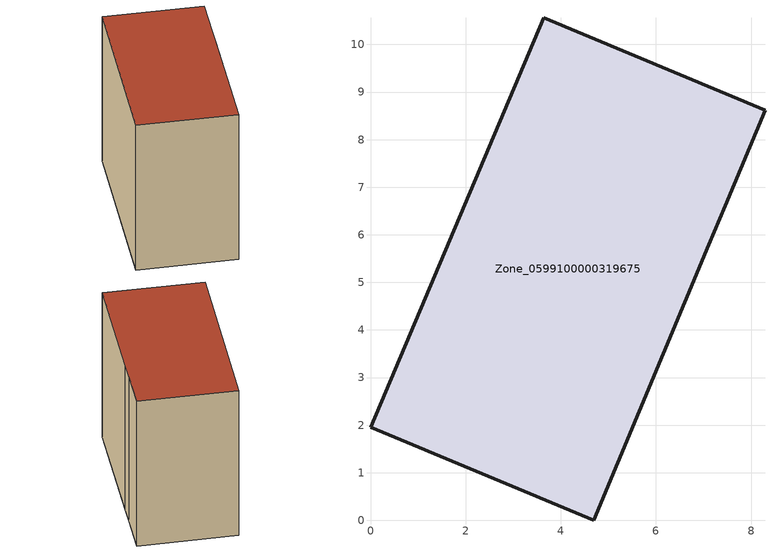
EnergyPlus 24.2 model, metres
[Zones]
Zone_0599100000319675
 floor ground (C_G): 7.11,5.79 4.69,0 0,1.96 3.64,10.56 8.29,8.62 7.45,6.62 z0
 wall outside (C_F): 4.69,0 7.11,5.79 7.45,6.62 8.29,8.62 3.64,10.56 0,1.96 4.69,0 z0:8.58
 roof outside (C_R): 7.11,5.79 7.45,6.62 8.29,8.62 3.64,10.56 0,1.96 4.69,0 z8.58
[BUILDING]
Pand.0599100000319675: North Axis=0; Terrain=City; Loads Convergence Tolerance Value=0.04; Temperature Convergence Tolerance Value=0.4; Solar Distribution=FullExterior; Maximum Number of Warmup Days=25; Minimum Number of Warmup Days=1
[Site:Location]
Rotterdam.The.Hague.AP_ZH_NLD Design_Conditions: Latitude=51.96; Longitude=4.45; Time Zone=1; Elevation=-4.5
[SITE:GROUNDTEMPERATURE:BUILDINGSURFACE]
18, 18, 18, 18, 18, 18, 18, 18, 18, 18, 18, 18
[MATERIAL] Thermal Absorptance=0.9; Solar Absorptance=0.7; Visible Absorptance=0.7
Name | Roughness | Thickness | Conductivity | Density | Specific Heat
G.TC.1975-1991 | MediumSmooth | 0.15 | 0.288461 | 540 | 1210
F.TC.1975-1991 | Rough | 0.3 | 0.230769 | 1920 | 840
R.TC.1975-1991 | MediumRough | 0.2 | 0.153846 | 1500 | 1000
[CONSTRUCTION]
C_G: G.TC.1975-1991
C_F: F.TC.1975-1991
C_R: R.TC.1975-1991
[ZONE]
Zone_0599100000319675: Type=1; Multiplier=1; Ceiling Height=Autocalculate; Volume=Autocalculate; Floor Area=autocalculate; Part of Total Floor Area=Yes
[ZONEINFILTRATION:DESIGNFLOWRATE]
Infil_Zone_0599100000319675: Zone or ZoneList or Space or SpaceList=Zone_0599100000319675; Schedule=AlwaysOn; Design Flow Rate Calculation Method=Flow/Area; Flow Rate per Floor Area=0.003; Constant Term Coefficient=1; Temperature Term Coefficient=0; Velocity Term Coefficient=0; Velocity Squared Term Coefficient=0
[HVACTEMPLATE:ZONE:IDEALLOADSAIRSYSTEM]
Zone_0599100000319675: Maximum Heating Supply Air Temperature=50; Minimum Cooling Supply Air Temperature=13; Maximum Heating Supply Air Humidity Ratio=0.0156; Minimum Cooling Supply Air Humidity Ratio=0.0077; Heating Limit=NoLimit; Cooling Limit=NoLimit; Dehumidification Control Type=ConstantSensibleHeatRatio; Cooling Sensible Heat Ratio=0.7; Dehumidification Setpoint=60; Humidification Control Type=None; Humidification Setpoint=30; Outdoor Air Method=None; Outdoor Air Flow Rate per Person=0.00944; Outdoor Air Flow Rate per Zone Floor Area=0; Outdoor Air Flow Rate per Zone=0; Demand Controlled Ventilation Type=None; Outdoor Air Economizer Type=NoEconomizer; Heat Recovery Type=None; Sensible Heat Recovery Effectiveness=0.7; Latent Heat Recovery Effectiveness=0.65
[ZONECONTROL:THERMOSTAT]
ThermostatControl_Zone_0599100000319675: Zone or ZoneList=Zone_0599100000319675; Control Type Schedule=DualSetpointControlType; Control 1=Thermostat_Zone_0599100000319675; Temperature Difference Between Cutout And Setpoint=0
[THERMOSTATSETPOINT:DUALSETPOINT]
Thermostat_Zone_0599100000319675: Heating Setpoint Temperature Schedule=HeatingSetpoint_Zone_0599100000319675; Cooling Setpoint Temperature Schedule=CoolingSetpoint_Zone_0599100000319675
[SCHEDULE:COMPACT]
HeatingSetpoint_Zone_0599100000319675: Through: 12/31, For: AllDays, Until: 24:00, 21
CoolingSetpoint_Zone_0599100000319675: Through: 12/31, For: AllDays, Until: 24:00, 24
DualSetpointControlType: Through: 12/31, For: AllDays, Until: 24:00, 4
AlwaysOn: Through: 12/31, For: AllDays, Until: 24:00, 1
